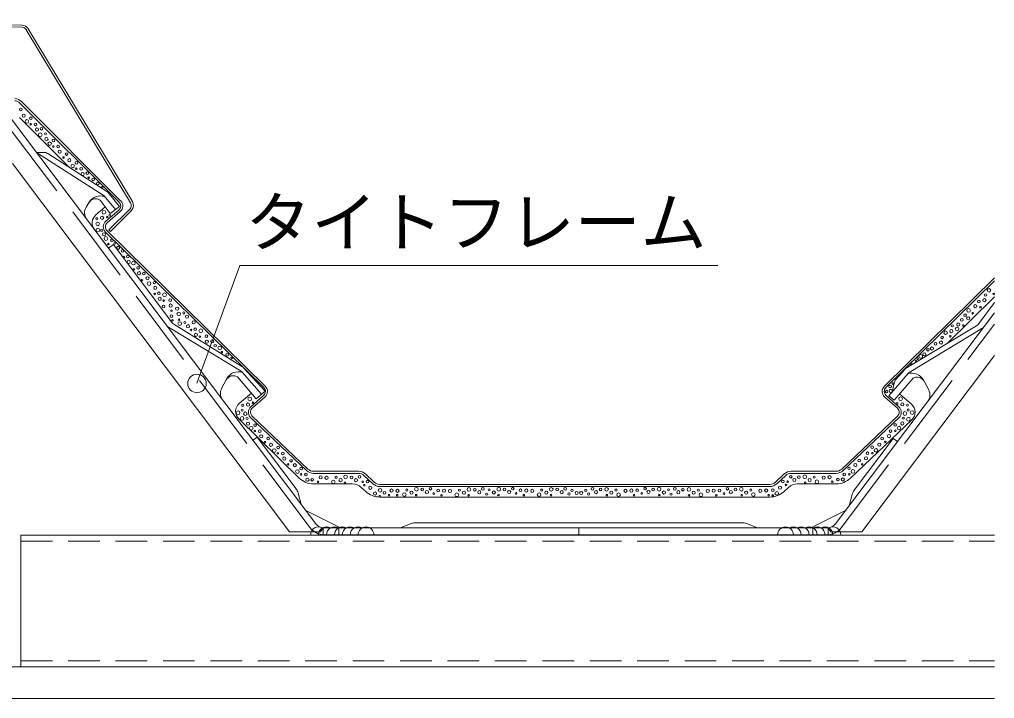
# Model space of a CAD drawing. Units: millimetres at full size, sheet at 1:10; details may follow other scales. Extents: x -4335 to 3998, y -1327 to 1433.
# Drawn here: x -3034.4 to -2664.4, y 617 to 874.7 of the extents above; entities that cross this region are included whole.
import ezdxf
from ezdxf.enums import TextEntityAlignment as Align

# ---------------------------------------------------------------- set-up
doc = ezdxf.new("R2010")
doc.units = ezdxf.units.MM
doc.header["$LTSCALE"] = 10
doc.linetypes.add('DASHED1', pattern=[1.8, 1.2, -0.6])
doc.linetypes.add('DASHED3', pattern=[4, 3, -1])
doc.layers.add('A-0', color=4, linetype='Continuous', lineweight=5)
doc.styles.add('ＭＳ ゴシック', font='')
doc.styles.get('ＭＳ ゴシック').set_extended_font_data('MS Gothic')

msp = doc.modelspace()

# ---------------------------------------------------------------- linework, layer by layer
at = {"layer": 'A-0'}
for p, q in [((-3138.01, 873.88), (-3033.49, 871.75)), ((-3137.97, 874.67), (-3033.43, 872.55)), ((-2992.25, 805.17), (-3031.83, 870.8)), ((-3031.14, 871.19), (-2991.56, 805.58)), ((-3034.45, 837.52), (-3015.59, 818.66)), ((-3005.44, 800.52), (-3001.86, 803.58)), ((-2992.55, 802.72), (-3000.49, 794.82)), ((-2991.97, 802.17), (-2999.93, 794.25)), ((-3006.04, 795.07), (-3000.63, 787.88)), ((-3000.49, 794.82), (-2999.93, 794.25)), ((-2950.97, 729.05), (-2946.41, 732.94)), ((-2695.89, 728.68), (-2700.46, 732.58)), ((-2951.13, 723.1), (-2928.24, 700.62)), ((-2695.74, 722.74), (-2719.05, 700.62)), ((-2908.11, 698.47), (-2922.87, 698.47)), ((-2904.7, 697.13), (-2903.03, 695.57)), ((-2742.59, 697.13), (-2744.26, 695.57)), ((-2739.18, 698.47), (-2724.42, 698.47)), ((-2897.71, 693.47), (-2749.58, 693.47))]:
    msp.add_line(p, q, dxfattribs=at)
at = {"layer": 'A-0', "color": 3}
for p, q in [((-3034.25, 842.97), (-2996.59, 805.31)), ((-2996.02, 805.87), (-3033.68, 843.54)), ((-2996.7, 802.37), (-3001.63, 798.16)), ((-3001.11, 797.55), (-2996.18, 801.76)), ((-2941.68, 734.98), (-3001.78, 794.03)), ((-3001.22, 794.61), (-2941.12, 735.55)), ((-2967.08, 736.64), (-2950.8, 781.37)), ((-2769.36, 781.37), (-2950.8, 781.37)), ((-2664.39, 776.61), (-2706.17, 735.55)), ((-2705.61, 734.98), (-2664.39, 775.49)), ((-2941.75, 732.05), (-2946.61, 727.76)), ((-2946.08, 727.16), (-2941.22, 731.45)), ((-2706.07, 731.45), (-2701.21, 727.16)), ((-2700.68, 727.76), (-2705.54, 732.05)), ((-2946.86, 723.8), (-2925.48, 703.52)), ((-2924.93, 704.1), (-2946.25, 724.33)), ((-2722.36, 704.1), (-2701.16, 724.21)), ((-2721.81, 703.52), (-2700.61, 723.63)), ((-2905.75, 703.27), (-2922.87, 703.27)), ((-2724.42, 703.27), (-2741.54, 703.27)), ((-2905.75, 702.47), (-2922.87, 702.47)), ((-2900.3, 698.49), (-2903.7, 701.67)), ((-2903.16, 702.25), (-2899.75, 699.08)), ((-2747.54, 699.08), (-2744.14, 702.25)), ((-2746.99, 698.49), (-2743.59, 701.67)), ((-2724.42, 702.47), (-2741.54, 702.47)), ((-2749.58, 698.27), (-2897.71, 698.27)), ((-2749.58, 697.47), (-2897.71, 697.47)), ((-3088.96, 629.04), (-2664.39, 629.04)), ((-3133.69, 617.04), (-2664.39, 617.04))]:
    msp.add_line(p, q, dxfattribs=at)
at = {"layer": 'A-0', "color": 6, "linetype": 'DASHED3'}
for p, q in [((-2924.04, 681.78), (-3040.6, 836.67)), ((-2722.58, 681.78), (-2664.39, 759.11))]:
    msp.add_line(p, q, dxfattribs=at)
at = {"layer": 'A-0', "color": 6}
for p, q in [((-2921.96, 683.34), (-3037.86, 837.36)), ((-3027.97, 824.21), (-3025.28, 824.26)), ((-3027.97, 824.21), (-3002.29, 807.76)), ((-3023.6, 823.79), (-3001.21, 809.45)), ((-3037.02, 820.05), (-2931.88, 680.32)), ((-3002.29, 807.76), (-2998.01, 802.55)), ((-3000.74, 809.03), (-2996.41, 803.75)), ((-3007.95, 805.38), (-3009.15, 803.47)), ((-3003.75, 806.11), (-2999.99, 801.07)), ((-2996.41, 803.75), (-2999.99, 801.07)), ((-2998.79, 789.26), (-3000.63, 787.88)), ((-2976.43, 759.55), (-2998.79, 789.26)), ((-2664.39, 769.44), (-2682.49, 751.65)), ((-2670.61, 758.99), (-2664.39, 767.26)), ((-2724.66, 683.34), (-2664.39, 763.43)), ((-2975.87, 759.04), (-2949.76, 742.82)), ((-2671.49, 753.99), (-2665.43, 762.04)), ((-2977.92, 757.94), (-2950.29, 741.27)), ((-2671.17, 758.48), (-2698.11, 742.22)), ((-2669.12, 757.38), (-2696.74, 740.71)), ((-2714.74, 680.32), (-2664.39, 747.23)), ((-2949.85, 740.89), (-2942.57, 732.49)), ((-2949.42, 742.53), (-2941.16, 733.71)), ((-2697.19, 740.33), (-2704.46, 731.93)), ((-2698.45, 741.93), (-2701.8, 738.07)), ((-2955.93, 737.96), (-2957.69, 734.71)), ((-2951.74, 739.1), (-2944.54, 730.79)), ((-2703.16, 733.44), (-2702.46, 736.72)), ((-2695.3, 738.54), (-2702.5, 730.23)), ((-2691.11, 737.4), (-2689.35, 734.15)), ((-2941.16, 733.71), (-2944.54, 730.79)), ((-2704.46, 731.93), (-2702.5, 730.23)), ((-2945.82, 715.05), (-2944.22, 716.25)), ((-2929.47, 696.64), (-2944.22, 716.25)), ((-2717.57, 696.08), (-2702.82, 715.69)), ((-2701.22, 714.49), (-2702.82, 715.69)), ((-2928.64, 694.94), (-2927.48, 690.67)), ((-2718.4, 694.38), (-2719.56, 690.12)), ((-2912.27, 681.72), (-2925.73, 688.34)), ((-2734.35, 681.72), (-2720.89, 688.34)), ((-2919.16, 681.72), (-2920.16, 680.32)), ((-2727.46, 681.75), (-2919.16, 681.75)), ((-2919.16, 681.75), (-2919.16, 679.15)), ((-2913.2, 681.75), (-2913.2, 679.15)), ((-2885.74, 683.39), (-2889.85, 681.75)), ((-2889.22, 681.75), (-2849.87, 681.75)), ((-2760.29, 683.75), (-2883.88, 683.75)), ((-2822.12, 679.15), (-2822.12, 681.75)), ((-2754.33, 681.75), (-2758.44, 683.39)), ((-2733.37, 681.75), (-2733.37, 679.15)), ((-2727.46, 681.75), (-2727.46, 679.15)), ((-2727.46, 681.72), (-2726.46, 680.32)), ((-2920.16, 680.32), (-2931.88, 680.32)), ((-2727.46, 679.15), (-2919.16, 679.15)), ((-2726.46, 680.32), (-2714.74, 680.32))]:
    msp.add_line(p, q, dxfattribs=at)
at = {"layer": 'A-0', "color": 7}
for p, q in [((-2664.39, 679.04), (-3033.95, 679.04)), ((-3033.95, 679.04), (-3033.95, 629.04)), ((-3033.95, 629.04), (-2664.39, 629.04))]:
    msp.add_line(p, q, dxfattribs=at)
at = {"layer": 'A-0', "color": 7, "linetype": 'DASHED1'}
for p, q in [((-3033.95, 676.74), (-2664.39, 676.74)), ((-3033.95, 631.34), (-2664.39, 631.34))]:
    msp.add_line(p, q, dxfattribs=at)
at = {"layer": 'A-0'}
for centre, radius in [((-3033.89, 840.52), 0.5), ((-3032.82, 838.16), 0.6), ((-3031.58, 836), 0.7), ((-3030.12, 837.18), 0.5), ((-3030.21, 834.93), 0.3), ((-3028.33, 834.87), 0.5), ((-3027.78, 832.95), 0.6), ((-3026.03, 833.24), 0.5), ((-3026.53, 830.91), 0.7), ((-3024.57, 831.29), 0.4), ((-3024.19, 829.32), 0.6), ((-3021.51, 828.74), 0.5), ((-3022.97, 827.57), 0.7), ((-3021.6, 826.5), 0.3), ((-3019.72, 826.44), 0.5), ((-3019.17, 824.51), 0.6), ((-3017.73, 822.29), 0.3), ((-3016.54, 823.63), 0.5), ((-3015.47, 821.27), 0.6), ((-3014.23, 819.11), 0.7), ((-3012.78, 820.29), 0.5), ((-3012.86, 818.04), 0.3), ((-3010.98, 817.98), 0.5), ((-3010.43, 816.06), 0.6), ((-3008.68, 816.35), 0.5), ((-3008.16, 814.69), 0.3), ((-3006.46, 814.01), 0.5), ((-3004.7, 812.46), 0.5), ((-3003.06, 811.01), 0.3), ((-3005.05, 799.09), 0.4), ((-3003.07, 799.4), 0.6), ((-3002.39, 801.53), 0.7), ((-3001.1, 799.71), 0.3), ((-3000.14, 800.4), 0.4), ((-3004.74, 797.12), 0.7), ((-3004.66, 794.77), 0.7), ((-3003.22, 794.7), 0.4), ((-3002.32, 793.18), 0.6), ((-3001.62, 791.58), 0.7), ((-3000.68, 789.48), 0.3), ((-2999.32, 790.96), 0.5), ((-2998.25, 789.8), 0.4), ((-2996.97, 788.02), 0.6), ((-2995.35, 786.85), 0.5), ((-2994.77, 784.53), 0.3), ((-2993.28, 784.77), 0.5), ((-2992.99, 782.67), 0.6), ((-2991.16, 782.23), 0.7), ((-2989.42, 780.41), 0.5), ((-2991.06, 779.86), 0.3), ((-2989.04, 778.44), 0.6), ((-2987.2, 778.25), 0.5), ((-2987.95, 775.71), 0.3), ((-2985.84, 776.48), 0.6), ((-2985.22, 774.45), 0.7), ((-2983.25, 774.83), 0.4), ((-2982.87, 772.87), 0.6), ((-2983.08, 770.54), 0.3), ((-2981.5, 770.78), 0.5), ((-2979.38, 770.24), 0.7), ((-2667.81, 770.14), 0.5), ((-2666.45, 771.92), 0.7), ((-2664.67, 770.55), 0.3), ((-2981.21, 768.68), 0.6), ((-2979.76, 765.74), 0.5), ((-2979.73, 768), 0.3), ((-2977.25, 768.18), 0.5), ((-2977.05, 766.13), 0.6), ((-2671.66, 765.92), 0.6), ((-2670.3, 767.69), 0.5), ((-2668.19, 768.18), 0.6), ((-2976.72, 762.13), 0.5), ((-2976.72, 764.19), 0.3), ((-2974.6, 764.97), 0.6), ((-2973.98, 762.94), 0.7), ((-2972.02, 763.32), 0.4), ((-2970.82, 761.93), 0.6), ((-2675.55, 762.52), 0.5), ((-2674.19, 764.29), 0.7), ((-2672.67, 763.19), 0.3), ((-2669.7, 765.54), 0.3), ((-2976.34, 760.55), 0.3), ((-2973.61, 759.3), 0.7), ((-2973.86, 760.74), 0.3), ((-2971.64, 759.68), 0.4), ((-2970.44, 758.29), 0.6), ((-2968.29, 759.78), 0.6), ((-2680.37, 758.41), 0.4), ((-2678.12, 758.93), 0.6), ((-2676.76, 760.71), 0.5), ((-2676.16, 758.55), 0.3), ((-2674.37, 761.3), 0.6), ((-2969.32, 756.87), 0.3), ((-2967.74, 757.12), 0.5), ((-2967.46, 755.01), 0.6), ((-2965.62, 756.58), 0.7), ((-2963.49, 754.52), 0.5), ((-2682.91, 755.84), 0.7), ((-2680.76, 756.44), 0.6), ((-2678.58, 757.24), 0.7), ((-2965.97, 754.34), 0.3), ((-2963.3, 752.46), 0.6), ((-2961.21, 752.53), 0.6), ((-2960.18, 750.91), 0.5), ((-2686.76, 751.62), 0.5), ((-2684.65, 752.11), 0.6), ((-2684.27, 754.07), 0.5), ((-2681.14, 754.48), 0.3), ((-2958.42, 750.05), 0.7), ((-2957.62, 748.44), 0.3), ((-2955.63, 747.46), 0.5), ((-2692.38, 746.83), 0.7), ((-2690.98, 747.61), 0.6), ((-2689.62, 749.38), 0.5), ((-2688.13, 749.85), 0.6), ((-2953.85, 746.24), 0.3), ((-2695.97, 743.85), 0.3), ((-2694.15, 745.03), 0.3), ((-2693.52, 745.94), 0.3), ((-2703.01, 736.54), 0.3), ((-2705.31, 733.48), 0.5), ((-2704, 735.41), 0.5), ((-2703.79, 733.75), 0.6), ((-2947.71, 728.57), 0.6), ((-2947.04, 730.7), 0.7), ((-2945.8, 729.28), 0.3), ((-2701.33, 728.95), 0.3), ((-2700.04, 730.77), 0.7), ((-2699.36, 728.64), 0.6), ((-2951.45, 725.45), 0.7), ((-2949.91, 726.42), 0.4), ((-2949.69, 728.26), 0.4), ((-2948.71, 725.11), 0.7), ((-2698.36, 725.18), 0.7), ((-2697.38, 728.33), 0.4), ((-2697.16, 726.48), 0.4), ((-2695.62, 725.52), 0.7), ((-2949.93, 723.31), 0.7), ((-2948.07, 723.31), 0.4), ((-2947.69, 721.35), 0.6), ((-2699.38, 721.41), 0.6), ((-2699, 723.38), 0.4), ((-2697.04, 723), 0.7), ((-2946.47, 719.59), 0.7), ((-2945.01, 720.76), 0.5), ((-2945.1, 718.52), 0.3), ((-2943.22, 718.46), 0.5), ((-2703.85, 718.53), 0.5), ((-2702.06, 720.83), 0.5), ((-2701.98, 718.59), 0.3), ((-2700.61, 719.66), 0.7), ((-2942.67, 716.54), 0.6), ((-2941.23, 714.31), 0.3), ((-2940.04, 715.65), 0.5), ((-2707.04, 715.72), 0.5), ((-2705.84, 714.38), 0.3), ((-2704.41, 716.6), 0.6), ((-2938.97, 713.29), 0.6), ((-2937.73, 711.13), 0.7), ((-2936.27, 712.31), 0.5), ((-2934.48, 710), 0.5), ((-2712.59, 710.07), 0.5), ((-2710.8, 712.38), 0.5), ((-2709.34, 711.2), 0.7), ((-2708.1, 713.36), 0.6), ((-2936.36, 710.06), 0.3), ((-2933.93, 708.08), 0.6), ((-2931.36, 707.27), 0.5), ((-2715.71, 707.34), 0.5), ((-2713.14, 708.15), 0.6), ((-2710.71, 710.13), 0.3), ((-2932.49, 705.85), 0.3), ((-2929.9, 705.57), 0.6), ((-2928.94, 703.12), 0.7), ((-2927.48, 704.3), 0.5), ((-2719.59, 704.37), 0.5), ((-2718.13, 703.19), 0.7), ((-2717.17, 705.63), 0.6), ((-2714.58, 705.92), 0.3), ((-2927.57, 702.05), 0.3), ((-2925.69, 702), 0.5), ((-2925.14, 700.07), 0.6), ((-2923.29, 700.05), 0.5), ((-2921.14, 699.24), 0.3), ((-2920.1, 700.95), 0.6), ((-2917.88, 700.77), 0.6), ((-2915.31, 699.22), 0.7), ((-2914.27, 700.94), 0.4), ((-2912.56, 699.9), 0.6), ((-2910.67, 701.1), 0.7), ((-2908.44, 700.92), 0.5), ((-2906.73, 699.89), 0.6), ((-2905.36, 701.13), 0.5), ((-2904.16, 699.24), 0.3), ((-2902.36, 699.33), 0.5), ((-2744.71, 699.4), 0.5), ((-2742.91, 699.31), 0.3), ((-2741.71, 701.2), 0.5), ((-2740.34, 699.96), 0.6), ((-2738.63, 700.99), 0.5), ((-2736.4, 701.17), 0.7), ((-2734.51, 699.97), 0.6), ((-2732.8, 701), 0.4), ((-2731.76, 699.29), 0.7), ((-2729.2, 700.84), 0.6), ((-2726.97, 701.02), 0.6), ((-2725.93, 699.31), 0.3), ((-2723.78, 700.11), 0.5), ((-2721.93, 700.14), 0.6), ((-2721.38, 702.06), 0.5), ((-2719.5, 702.12), 0.3), ((-2910.85, 698.87), 0.3), ((-2903.55, 697.99), 0.3), ((-2901.29, 696.97), 0.6), ((-2897.58, 696.03), 0.7), ((-2893.2, 695.95), 0.6), ((-2890.97, 695.85), 0.6), ((-2887.38, 696.14), 0.4), ((-2885.63, 695.17), 0.6), ((-2883.78, 696.43), 0.7), ((-2881.55, 696.33), 0.5), ((-2879.8, 695.36), 0.6), ((-2878.47, 696.64), 0.5), ((-2875.52, 695.99), 0.5), ((-2873.28, 695.89), 0.6), ((-2871.05, 695.79), 0.6), ((-2867.46, 696.08), 0.4), ((-2865.71, 695.11), 0.6), ((-2863.86, 696.37), 0.7), ((-2861.63, 696.27), 0.5), ((-2859.88, 695.3), 0.6), ((-2858.55, 696.58), 0.5), ((-2856.14, 696.18), 0.4), ((-2854.39, 695.21), 0.6), ((-2852.54, 696.47), 0.7), ((-2850.31, 696.37), 0.5), ((-2848.56, 695.4), 0.6), ((-2847.23, 696.68), 0.5), ((-2844.28, 696.03), 0.5), ((-2842.04, 695.93), 0.6), ((-2839.81, 695.83), 0.6), ((-2836.21, 696.12), 0.4), ((-2834.47, 695.15), 0.6), ((-2832.62, 696.41), 0.7), ((-2830.39, 696.31), 0.5), ((-2828.64, 695.34), 0.6), ((-2827.31, 696.62), 0.5), ((-2824.73, 696.01), 0.4), ((-2819.51, 696.01), 0.4), ((-2816.92, 696.62), 0.5), ((-2815.6, 695.34), 0.6), ((-2813.85, 696.31), 0.5), ((-2811.62, 696.41), 0.7), ((-2809.77, 695.15), 0.6), ((-2808.02, 696.12), 0.4), ((-2804.43, 695.83), 0.6), ((-2802.19, 695.93), 0.6), ((-2799.96, 696.03), 0.5), ((-2797, 696.68), 0.5), ((-2795.68, 695.4), 0.6), ((-2793.93, 696.37), 0.5), ((-2791.69, 696.47), 0.7), ((-2789.85, 695.21), 0.6), ((-2788.1, 696.18), 0.4), ((-2785.68, 696.58), 0.5), ((-2784.36, 695.3), 0.6), ((-2782.61, 696.27), 0.5), ((-2780.37, 696.37), 0.7), ((-2778.53, 695.11), 0.6), ((-2776.78, 696.08), 0.4), ((-2773.19, 695.79), 0.6), ((-2770.95, 695.89), 0.6), ((-2768.72, 695.99), 0.5), ((-2765.76, 696.64), 0.5), ((-2764.43, 695.36), 0.6), ((-2762.69, 696.33), 0.5), ((-2760.45, 696.43), 0.7), ((-2758.61, 695.17), 0.6), ((-2756.86, 696.14), 0.4), ((-2753.26, 695.85), 0.6), ((-2751.03, 695.95), 0.6), ((-2748.48, 696.05), 0.5), ((-2745.78, 697.04), 0.6), ((-2743.52, 698.06), 0.3), ((-2736.22, 698.94), 0.3), ((-2899.47, 694.83), 0.6), ((-2897.76, 693.8), 0.3), ((-2895.85, 695.07), 0.5), ((-2894.18, 694.2), 0.3), ((-2891.08, 694.17), 0.3), ((-2888.35, 694.39), 0.7), ((-2883.88, 694.2), 0.3), ((-2877.21, 694.8), 0.3), ((-2874.26, 694.14), 0.3), ((-2868.43, 694.33), 0.7), ((-2863.96, 694.13), 0.3), ((-2857.09, 694.57), 0.4), ((-2852.64, 694.24), 0.3), ((-2845.97, 694.84), 0.3), ((-2843.01, 694.18), 0.3), ((-2837.19, 694.37), 0.7), ((-2832.72, 694.18), 0.3), ((-2825.85, 694.62), 0.4), ((-2822.98, 695.04), 0.6), ((-2821.26, 695.04), 0.6), ((-2818.38, 694.62), 0.4), ((-2811.52, 694.18), 0.3), ((-2807.05, 694.37), 0.7), ((-2801.22, 694.18), 0.3), ((-2798.26, 694.84), 0.3), ((-2791.6, 694.24), 0.3), ((-2787.14, 694.57), 0.4), ((-2780.28, 694.13), 0.3), ((-2775.81, 694.33), 0.7), ((-2769.98, 694.14), 0.3), ((-2767.02, 694.8), 0.3), ((-2760.35, 694.2), 0.3), ((-2755.89, 694.39), 0.7), ((-2750.06, 694.2), 0.3), ((-2748.58, 694.1), 0.3), ((-2747.02, 694.88), 0.7)]:
    msp.add_circle(centre, radius, dxfattribs=at)
at = {"layer": 'A-0', "color": 3}
msp.add_circle((-2967.06, 736.56), 3.5, dxfattribs=at)
at = {"layer": 'A-0'}
for centre, radius, start, end in [((-3033.53, 869.75), 2, 31.095, 88.833), ((-3033.53, 869.75), 2.8, 31.095, 88.833), ((-2993.96, 804.13), 2, 314.827, 31.095), ((-2993.96, 804.13), 2.8, 314.827, 31.095), ((-3002.84, 797.47), 4, 130.4993, 216.9599), ((-2948.38, 726), 4, 130.4993, 226.4999), ((-2698.49, 725.64), 4, 313.5001, 49.5007), ((-2922.87, 706.27), 7.8, 226.5, 270), ((-2724.42, 706.27), 7.8, 270, 313.5), ((-2908.11, 693.47), 5, 46.9997, 90), ((-2739.18, 693.47), 5, 90, 133.0003), ((-2897.71, 701.27), 7.8, 227, 270), ((-2749.58, 701.27), 7.8, 270, 313)]:
    msp.add_arc(centre, radius, start, end, dxfattribs=at)
at = {"layer": 'A-0', "color": 3}
for centre, radius, start, end in [((-3036.37, 840.85), 3, 44.993, 86.493), ((-3036.37, 840.85), 3.8, 44.993, 86.493), ((-2998, 803.89), 2, 310.5, 43.5), ((-2998, 803.89), 2.8, 310.5, 43.5), ((-2999.81, 796.03), 2.8, 130.5, 225.5), ((-2999.81, 796.03), 2, 130.5, 225.5), ((-2943.08, 733.55), 2, 311.5, 45.5), ((-2943.08, 733.55), 2.8, 311.5, 45.5), ((-2704.21, 733.55), 2.8, 134.5, 228.5), ((-2704.21, 733.55), 2, 134.5, 228.5), ((-2944.76, 725.65), 2.8, 131.5, 221.5), ((-2944.76, 725.65), 2, 131.5, 221.5), ((-2702.54, 725.66), 2, 313.5, 48.5), ((-2702.54, 725.66), 2.8, 313.5, 48.5), ((-2922.87, 706.27), 3.8, 226.5, 270), ((-2922.87, 706.27), 3, 226.5, 270), ((-2905.75, 699.47), 3.8, 47, 90), ((-2741.54, 699.47), 3.8, 90, 133), ((-2724.42, 706.27), 3, 270, 313.5), ((-2724.42, 706.27), 3.8, 270, 313.5), ((-2905.75, 699.47), 3, 47, 90), ((-2741.54, 699.47), 3, 90, 133), ((-2897.71, 701.27), 3.8, 227, 270), ((-2897.71, 701.27), 3, 227, 270), ((-2749.58, 701.27), 3, 270, 313), ((-2749.58, 701.27), 3.8, 270, 313)]:
    msp.add_arc(centre, radius, start, end, dxfattribs=at)
at = {"layer": 'A-0', "color": 6}
for centre, radius, start, end in [((-3025.22, 821.26), 3, 57.359, 91.137), ((-3003.71, 802.73), 5, 70.357, 147.981), ((-3002.29, 807.76), 2, 39.359, 57.359), ((-3005.75, 801.34), 4, 147.981, 216.961), ((-3005.48, 803.66), 3, 54.797, 147.981), ((-2974.83, 760.75), 2, 216.961, 238.882), ((-2672.21, 760.19), 2, 301.118, 323.039), ((-2976.89, 759.65), 2, 216.961, 238.882), ((-2670.15, 759.1), 2, 301.118, 323.039), ((-2951.29, 736.03), 5, 72.09, 151.528), ((-2951.33, 739.55), 2, 36.882, 58.882), ((-2950.79, 741.11), 2, 36.882, 58.882), ((-2697.08, 740.51), 2, 121.118, 143.118), ((-2695.71, 738.99), 2, 121.118, 143.118), ((-2695.75, 735.47), 5, 28.472, 107.91), ((-2953.29, 736.53), 3, 58.882, 151.528), ((-2699.53, 736.1), 3, 139.118, 168.104), ((-2693.75, 735.97), 3, 28.472, 121.118), ((-2954.18, 732.8), 4, 151.528, 216.961), ((-2692.86, 732.24), 4, 323.039, 28.472), ((-2933.47, 693.64), 5, 15.159, 36.961), ((-2713.57, 693.08), 5, 143.039, 164.841), ((-2918.77, 685.75), 6.6, 216.961, 270), ((-2920.9, 679.15), 3, 60, 180), ((-2918.77, 685.75), 4, 216.961, 270), ((-2917.9, 679.15), 3, 60, 180), ((-2914.9, 679.15), 3, 60, 180), ((-2911.9, 679.15), 3, 60, 180), ((-2908.9, 679.15), 3, 60, 180), ((-2905.9, 679.15), 3, 60, 180), ((-2902.9, 679.15), 3, 0.074, 180), ((-2883.88, 678.75), 5, 90, 111.801), ((-2760.29, 678.75), 5, 68.199, 90), ((-2743.71, 679.15), 3, 0.0001, 179.9258), ((-2740.71, 679.15), 3, 0.0001, 119.9999), ((-2737.71, 679.15), 3, 0.0001, 120), ((-2734.71, 679.15), 3, 0.0001, 119.9999), ((-2731.71, 679.15), 3, 0.0001, 120), ((-2728.71, 679.15), 3, 0.0001, 119.9999), ((-2727.85, 685.75), 4, 270, 323.039), ((-2727.85, 685.75), 4, 270, 323.039), ((-2727.85, 685.75), 6.6, 270, 323.039), ((-2725.71, 679.15), 3, 0.0001, 120)]:
    msp.add_arc(centre, radius, start, end, dxfattribs=at)
at = {"layer": 'A-0', "color": 7}
msp.add_solid([(-2961.16, 743.74), (-2961.16, 743.74), (-2961.16, 743.74)], dxfattribs=at)
msp.add_solid([(-2961.16, 743.74), (-2961.16, 743.74), (-2961.16, 743.74)], dxfattribs=at)

# ---------------------------------------------------------------- texts
at = {"layer": 'A-0', "color": 3, "style": 'ＭＳ ゴシック'}
msp.add_text('タイトフレーム', height=18.33, dxfattribs=at).set_placement((-2948.68, 783.14), align=Align.BOTTOM_LEFT)

doc.saveas('drawing.dxf')
